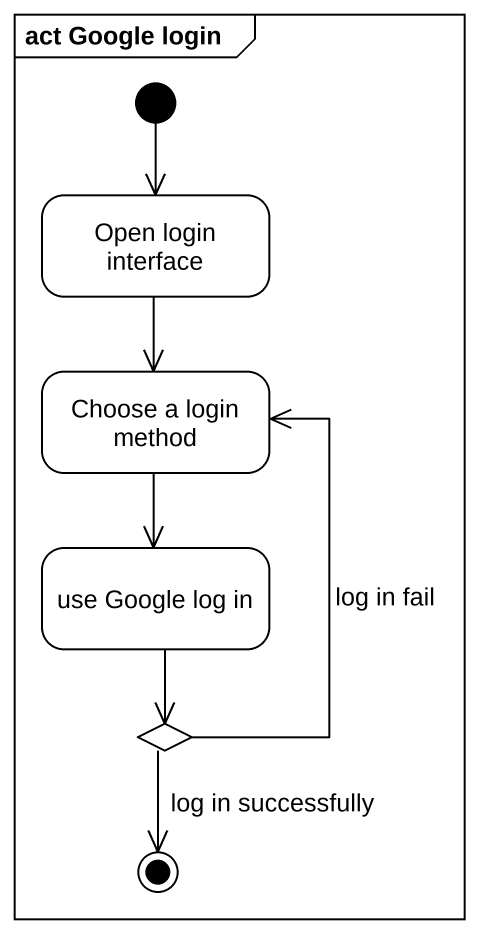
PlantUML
@startuml
mainframe act Google login
hide empty description
state "Open login interface" as Open_login_interface
state "Choose a login method" as Choose_a_login_method
state "use Google log in" as use_Google_log_in
state choice1 <<choice>>
[*] --> Open_login_interface
Open_login_interface --> Choose_a_login_method
Choose_a_login_method --> use_Google_log_in
use_Google_log_in --> choice1
choice1 -up-> Choose_a_login_method : log in fail
choice1 --> [*] : log in successfully
@enduml
